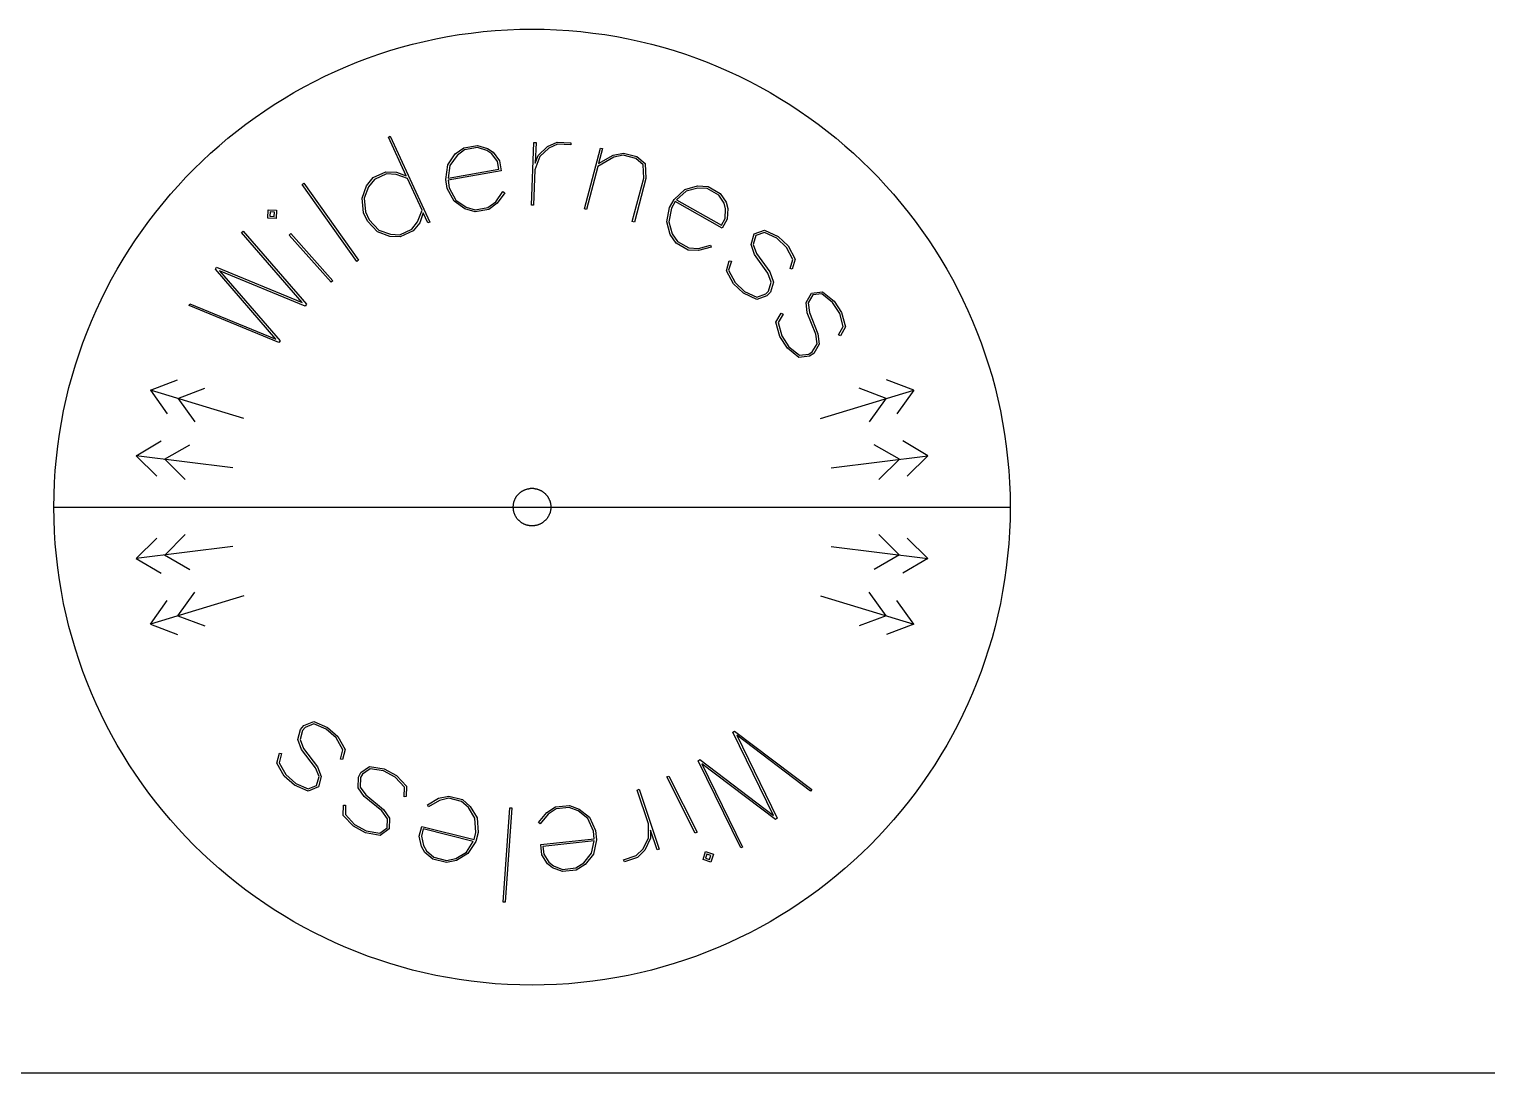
# Model space of a CAD drawing. Extents: x -395 to 418, y -217 to 240.
# Drawn here: x -116.8 to 11.3, y -217 to -125.3 of the extents above; entities that cross this region are included whole.
import ezdxf

# ---------------------------------------------------------------- set-up
doc = ezdxf.new("R2010")
doc.units = 0
doc.layers.add('DEFAULT', color=7, linetype='CONTINUOUS')

# ---------------------------------------------------------------- blocks, each defined once
blk = doc.blocks.new('BLOCK_10')
at = {"layer": 'DEFAULT', "color": 7}
blk.add_line((-395.21, -217.03), (417.79, -217.03), dxfattribs=at)

msp = doc.modelspace()

# ---------------------------------------------------------------- linework, layer by layer
at = {"layer": 'DEFAULT', "color": 5}
for p, q in [((-76.88, -125.54), (-75.82, -125.44)), ((-75.82, -125.44), (-74.75, -125.37)), ((-74.75, -125.37), (-73.67, -125.33)), ((-73.67, -125.33), (-72.59, -125.32)), ((-72.59, -125.32), (-71.51, -125.33)), ((-71.51, -125.33), (-70.43, -125.37)), ((-70.43, -125.37), (-69.36, -125.44)), ((-69.36, -125.44), (-68.3, -125.54)), ((-84.09, -126.91), (-83.09, -126.64)), ((-83.09, -126.64), (-82.07, -126.4)), ((-82.07, -126.4), (-81.05, -126.17)), ((-81.05, -126.17), (-80.02, -125.98)), ((-80.02, -125.98), (-78.99, -125.8)), ((-78.99, -125.8), (-77.94, -125.66)), ((-77.94, -125.66), (-76.88, -125.54)), ((-68.3, -125.54), (-67.24, -125.66)), ((-67.24, -125.66), (-66.19, -125.8)), ((-66.19, -125.8), (-65.15, -125.98)), ((-65.15, -125.98), (-64.13, -126.17)), ((-64.13, -126.17), (-63.1, -126.4)), ((-63.1, -126.4), (-62.09, -126.64)), ((-62.09, -126.64), (-61.09, -126.91)), ((-87.99, -128.23), (-87.03, -127.87)), ((-87.03, -127.87), (-86.06, -127.53)), ((-86.06, -127.53), (-85.08, -127.21)), ((-85.08, -127.21), (-84.09, -126.91)), ((-61.09, -126.91), (-60.1, -127.21)), ((-60.1, -127.21), (-59.12, -127.53)), ((-59.12, -127.53), (-58.15, -127.87)), ((-58.15, -127.87), (-57.19, -128.23)), ((-90.8, -129.46), (-89.87, -129.03)), ((-89.87, -129.03), (-88.94, -128.62)), ((-88.94, -128.62), (-87.99, -128.23)), ((-57.19, -128.23), (-56.24, -128.62)), ((-56.24, -128.62), (-55.3, -129.03)), ((-55.3, -129.03), (-54.38, -129.46)), ((-93.5, -130.88), (-92.61, -130.39)), ((-92.61, -130.39), (-91.71, -129.91)), ((-91.71, -129.91), (-90.8, -129.46)), ((-54.38, -129.46), (-53.47, -129.91)), ((-53.47, -129.91), (-52.57, -130.39)), ((-52.57, -130.39), (-51.68, -130.88)), ((-95.23, -131.94), (-94.37, -131.4)), ((-94.37, -131.4), (-93.5, -130.88)), ((-51.68, -130.88), (-50.81, -131.4)), ((-50.81, -131.4), (-49.95, -131.94)), ((-97.72, -133.66), (-96.9, -133.07)), ((-96.9, -133.07), (-96.07, -132.49)), ((-96.07, -132.49), (-95.23, -131.94)), ((-49.95, -131.94), (-49.11, -132.49)), ((-49.11, -132.49), (-48.28, -133.07)), ((-48.28, -133.07), (-47.46, -133.66)), ((-99.31, -134.91), (-98.52, -134.28)), ((-98.52, -134.28), (-97.72, -133.66)), ((-47.46, -133.66), (-46.66, -134.28)), ((-46.66, -134.28), (-45.87, -134.91)), ((-100.83, -136.23), (-100.08, -135.56)), ((-100.08, -135.56), (-99.31, -134.91)), ((-45.87, -134.91), (-45.1, -135.56)), ((-45.1, -135.56), (-44.35, -136.23)), ((-102.29, -137.62), (-101.57, -136.92)), ((-101.57, -136.92), (-100.83, -136.23)), ((-44.35, -136.23), (-43.61, -136.92)), ((-43.61, -136.92), (-42.89, -137.62)), ((-102.99, -138.34), (-102.29, -137.62)), ((-42.89, -137.62), (-42.19, -138.34)), ((-104.35, -139.83), (-103.68, -139.08)), ((-103.68, -139.08), (-102.99, -138.34)), ((-42.19, -138.34), (-41.5, -139.08)), ((-41.5, -139.08), (-40.83, -139.83)), ((-105.63, -141.39), (-105, -140.6)), ((-105, -140.6), (-104.35, -139.83)), ((-40.83, -139.83), (-40.18, -140.6)), ((-40.18, -140.6), (-39.55, -141.39)), ((-106.25, -142.19), (-105.63, -141.39)), ((-39.55, -141.39), (-38.93, -142.19)), ((-107.42, -143.84), (-106.84, -143.01)), ((-106.84, -143.01), (-106.25, -142.19)), ((-38.93, -142.19), (-38.34, -143.01)), ((-38.34, -143.01), (-37.76, -143.84)), ((-108.51, -145.54), (-107.97, -144.68)), ((-107.97, -144.68), (-107.42, -143.84)), ((-37.76, -143.84), (-37.21, -144.68)), ((-37.21, -144.68), (-36.67, -145.54)), ((-109.02, -146.41), (-108.51, -145.54)), ((-36.67, -145.54), (-36.15, -146.41)), ((-109.52, -147.3), (-109.02, -146.41)), ((-36.15, -146.41), (-35.66, -147.3)), ((-110.45, -149.11), (-109.99, -148.2)), ((-109.99, -148.2), (-109.52, -147.3)), ((-35.66, -147.3), (-35.18, -148.2)), ((-35.18, -148.2), (-34.73, -149.11)), ((-110.88, -150.03), (-110.45, -149.11)), ((-34.73, -149.11), (-34.3, -150.03)), ((-111.68, -151.92), (-111.29, -150.97)), ((-111.29, -150.97), (-110.88, -150.03)), ((-34.3, -150.03), (-33.89, -150.97)), ((-33.89, -150.97), (-33.5, -151.92)), ((-112.04, -152.88), (-111.68, -151.92)), ((-33.5, -151.92), (-33.14, -152.88)), ((-112.38, -153.85), (-112.04, -152.88)), ((-33.14, -152.88), (-32.8, -153.85)), ((-113, -155.82), (-112.7, -154.83)), ((-112.7, -154.83), (-112.38, -153.85)), ((-32.8, -153.85), (-32.48, -154.83)), ((-32.48, -154.83), (-32.18, -155.82)), ((-113.27, -156.82), (-113, -155.82)), ((-32.18, -155.82), (-31.91, -156.82)), ((-113.51, -157.83), (-113.27, -156.82)), ((-31.91, -156.82), (-31.67, -157.83)), ((-113.74, -158.86), (-113.51, -157.83)), ((-31.67, -157.83), (-31.44, -158.86)), ((-114.11, -160.92), (-113.93, -159.88)), ((-113.93, -159.88), (-113.74, -158.86)), ((-31.44, -158.86), (-31.25, -159.88)), ((-31.25, -159.88), (-31.07, -160.92)), ((-114.25, -161.97), (-114.11, -160.92)), ((-31.07, -160.92), (-30.93, -161.97)), ((-114.37, -163.03), (-114.25, -161.97)), ((-30.93, -161.97), (-30.81, -163.03)), ((-114.47, -164.09), (-114.37, -163.03)), ((-30.81, -163.03), (-30.71, -164.09)), ((-114.58, -166.24), (-114.53, -165.16)), ((-114.53, -165.16), (-114.47, -164.09)), ((-30.71, -164.09), (-30.64, -165.16)), ((-30.64, -165.16), (-30.6, -166.24)), ((-114.59, -167.32), (-114.58, -166.24)), ((-74.02, -166.5), (-74, -166.46)), ((-74, -166.46), (-73.98, -166.43)), ((-73.98, -166.43), (-73.96, -166.4)), ((-73.96, -166.4), (-73.94, -166.36)), ((-73.94, -166.36), (-73.91, -166.33)), ((-73.91, -166.33), (-73.89, -166.3)), ((-73.89, -166.3), (-73.86, -166.27)), ((-73.86, -166.27), (-73.84, -166.24)), ((-73.84, -166.24), (-73.81, -166.21)), ((-73.81, -166.21), (-73.78, -166.18)), ((-73.78, -166.18), (-73.76, -166.15)), ((-73.76, -166.15), (-73.73, -166.13)), ((-73.73, -166.13), (-73.7, -166.1)), ((-73.7, -166.1), (-73.67, -166.07)), ((-73.67, -166.07), (-73.64, -166.05)), ((-73.64, -166.05), (-73.61, -166.02)), ((-73.61, -166.02), (-73.58, -166)), ((-73.58, -166), (-73.54, -165.97)), ((-73.54, -165.97), (-73.51, -165.95)), ((-73.51, -165.95), (-73.48, -165.93)), ((-73.48, -165.93), (-73.45, -165.91)), ((-73.45, -165.91), (-73.41, -165.89)), ((-73.41, -165.89), (-73.38, -165.87)), ((-73.38, -165.87), (-73.34, -165.85)), ((-73.34, -165.85), (-73.3, -165.83)), ((-73.3, -165.83), (-73.27, -165.82)), ((-73.27, -165.82), (-73.23, -165.8)), ((-73.23, -165.8), (-73.19, -165.78)), ((-73.19, -165.78), (-73.16, -165.77)), ((-73.16, -165.77), (-73.12, -165.76)), ((-73.12, -165.76), (-73.08, -165.74)), ((-73.08, -165.74), (-73.04, -165.73)), ((-73.04, -165.73), (-73, -165.72)), ((-73, -165.72), (-72.96, -165.71)), ((-72.96, -165.71), (-72.92, -165.7)), ((-72.92, -165.7), (-72.88, -165.7)), ((-72.88, -165.7), (-72.84, -165.69)), ((-72.84, -165.69), (-72.8, -165.68)), ((-72.8, -165.68), (-72.76, -165.68)), ((-72.76, -165.68), (-72.72, -165.67)), ((-72.72, -165.67), (-72.67, -165.67)), ((-72.67, -165.67), (-72.63, -165.67)), ((-72.63, -165.67), (-72.59, -165.67)), ((-72.59, -165.67), (-72.55, -165.67)), ((-72.55, -165.67), (-72.5, -165.67)), ((-72.5, -165.67), (-72.46, -165.67)), ((-72.46, -165.67), (-72.42, -165.68)), ((-72.42, -165.68), (-72.38, -165.68)), ((-72.38, -165.68), (-72.34, -165.69)), ((-72.34, -165.69), (-72.3, -165.7)), ((-72.3, -165.7), (-72.26, -165.7)), ((-72.26, -165.7), (-72.22, -165.71)), ((-72.22, -165.71), (-72.18, -165.72)), ((-72.18, -165.72), (-72.14, -165.73)), ((-72.14, -165.73), (-72.1, -165.74)), ((-72.1, -165.74), (-72.06, -165.76)), ((-72.06, -165.76), (-72.02, -165.77)), ((-72.02, -165.77), (-71.98, -165.78)), ((-71.98, -165.78), (-71.95, -165.8)), ((-71.95, -165.8), (-71.91, -165.82)), ((-71.91, -165.82), (-71.87, -165.83)), ((-71.87, -165.83), (-71.84, -165.85)), ((-71.84, -165.85), (-71.8, -165.87)), ((-71.8, -165.87), (-71.77, -165.89)), ((-71.77, -165.89), (-71.73, -165.91)), ((-71.73, -165.91), (-71.7, -165.93)), ((-71.7, -165.93), (-71.67, -165.95)), ((-71.67, -165.95), (-71.63, -165.97)), ((-71.63, -165.97), (-71.6, -166)), ((-71.6, -166), (-71.57, -166.02)), ((-71.57, -166.02), (-71.54, -166.05)), ((-71.54, -166.05), (-71.51, -166.07)), ((-71.51, -166.07), (-71.48, -166.1)), ((-71.48, -166.1), (-71.45, -166.13)), ((-71.45, -166.13), (-71.42, -166.15)), ((-71.42, -166.15), (-71.4, -166.18)), ((-71.4, -166.18), (-71.37, -166.21)), ((-71.37, -166.21), (-71.34, -166.24)), ((-71.34, -166.24), (-71.32, -166.27)), ((-71.32, -166.27), (-71.29, -166.3)), ((-71.29, -166.3), (-71.27, -166.33)), ((-71.27, -166.33), (-71.24, -166.36)), ((-71.24, -166.36), (-71.22, -166.4)), ((-71.22, -166.4), (-71.2, -166.43)), ((-71.2, -166.43), (-71.18, -166.46)), ((-71.18, -166.46), (-71.16, -166.5)), ((-30.6, -166.24), (-30.59, -167.32)), ((-114.59, -167.32), (-30.59, -167.32)), ((-114.58, -168.4), (-114.59, -167.32)), ((-74.24, -167.23), (-74.23, -167.19)), ((-74.24, -167.28), (-74.24, -167.23)), ((-74.24, -167.32), (-74.24, -167.28)), ((-74.24, -167.36), (-74.24, -167.32)), ((-74.24, -167.4), (-74.24, -167.36)), ((-74.23, -167.45), (-74.24, -167.4)), ((-74.23, -167.11), (-74.22, -167.07)), ((-74.23, -167.15), (-74.23, -167.11)), ((-74.23, -167.19), (-74.23, -167.15)), ((-74.23, -167.49), (-74.23, -167.45)), ((-74.23, -167.53), (-74.23, -167.49)), ((-74.22, -167.57), (-74.23, -167.53)), ((-74.22, -167.07), (-74.21, -167.03)), ((-74.21, -167.61), (-74.22, -167.57)), ((-74.21, -166.99), (-74.2, -166.95)), ((-74.21, -167.03), (-74.21, -166.99)), ((-74.21, -167.65), (-74.21, -167.61)), ((-74.2, -167.69), (-74.21, -167.65)), ((-74.2, -166.95), (-74.19, -166.91)), ((-74.19, -167.73), (-74.2, -167.69)), ((-74.19, -166.91), (-74.18, -166.87)), ((-74.18, -167.77), (-74.19, -167.73)), ((-74.18, -166.87), (-74.17, -166.83)), ((-74.17, -166.83), (-74.15, -166.79)), ((-74.15, -166.79), (-74.14, -166.75)), ((-74.14, -166.75), (-74.13, -166.71)), ((-74.13, -166.71), (-74.11, -166.68)), ((-74.11, -166.68), (-74.09, -166.64)), ((-74.09, -166.64), (-74.08, -166.6)), ((-74.08, -166.6), (-74.06, -166.57)), ((-74.06, -166.57), (-74.04, -166.53)), ((-74.04, -166.53), (-74.02, -166.5)), ((-71.16, -166.5), (-71.14, -166.53)), ((-71.14, -166.53), (-71.12, -166.57)), ((-71.12, -166.57), (-71.1, -166.6)), ((-71.1, -166.6), (-71.09, -166.64)), ((-71.09, -166.64), (-71.07, -166.68)), ((-71.07, -166.68), (-71.05, -166.71)), ((-71.05, -166.71), (-71.04, -166.75)), ((-71.04, -166.75), (-71.03, -166.79)), ((-71.03, -166.79), (-71.01, -166.83)), ((-71.01, -166.83), (-71, -166.87)), ((-71, -166.87), (-70.99, -166.91)), ((-70.99, -167.73), (-71, -167.77)), ((-70.99, -166.91), (-70.98, -166.95)), ((-70.98, -167.69), (-70.99, -167.73)), ((-70.98, -166.95), (-70.97, -166.99)), ((-70.97, -167.65), (-70.98, -167.69)), ((-70.97, -166.99), (-70.97, -167.03)), ((-70.97, -167.03), (-70.96, -167.07)), ((-70.96, -167.57), (-70.97, -167.61)), ((-70.97, -167.61), (-70.97, -167.65)), ((-70.96, -167.07), (-70.95, -167.11)), ((-70.95, -167.53), (-70.96, -167.57)), ((-70.95, -167.11), (-70.95, -167.15)), ((-70.95, -167.15), (-70.94, -167.19)), ((-70.94, -167.45), (-70.95, -167.49)), ((-70.95, -167.49), (-70.95, -167.53)), ((-70.94, -167.19), (-70.94, -167.23)), ((-70.94, -167.23), (-70.94, -167.28)), ((-70.94, -167.28), (-70.94, -167.32)), ((-70.94, -167.32), (-70.94, -167.36)), ((-70.94, -167.36), (-70.94, -167.4)), ((-70.94, -167.4), (-70.94, -167.45)), ((-30.59, -167.32), (-30.6, -168.4)), ((-114.53, -169.48), (-114.58, -168.4)), ((-74.17, -167.81), (-74.18, -167.77)), ((-74.15, -167.85), (-74.17, -167.81)), ((-74.14, -167.89), (-74.15, -167.85)), ((-74.13, -167.92), (-74.14, -167.89)), ((-74.11, -167.96), (-74.13, -167.92)), ((-74.09, -168), (-74.11, -167.96)), ((-74.08, -168.03), (-74.09, -168)), ((-74.06, -168.07), (-74.08, -168.03)), ((-74.04, -168.11), (-74.06, -168.07)), ((-74.02, -168.14), (-74.04, -168.11)), ((-74, -168.18), (-74.02, -168.14)), ((-73.98, -168.21), (-74, -168.18)), ((-73.96, -168.24), (-73.98, -168.21)), ((-73.94, -168.27), (-73.96, -168.24)), ((-73.91, -168.31), (-73.94, -168.27)), ((-73.89, -168.34), (-73.91, -168.31)), ((-73.86, -168.37), (-73.89, -168.34)), ((-73.84, -168.4), (-73.86, -168.37)), ((-73.81, -168.43), (-73.84, -168.4)), ((-73.78, -168.46), (-73.81, -168.43)), ((-73.76, -168.49), (-73.78, -168.46)), ((-73.73, -168.51), (-73.76, -168.49)), ((-73.7, -168.54), (-73.73, -168.51)), ((-73.67, -168.57), (-73.7, -168.54)), ((-73.64, -168.59), (-73.67, -168.57)), ((-73.61, -168.62), (-73.64, -168.59)), ((-73.58, -168.64), (-73.61, -168.62)), ((-73.54, -168.67), (-73.58, -168.64)), ((-73.51, -168.69), (-73.54, -168.67)), ((-73.48, -168.71), (-73.51, -168.69)), ((-73.45, -168.73), (-73.48, -168.71)), ((-73.41, -168.75), (-73.45, -168.73)), ((-73.38, -168.77), (-73.41, -168.75)), ((-73.34, -168.79), (-73.38, -168.77)), ((-73.3, -168.81), (-73.34, -168.79)), ((-73.27, -168.82), (-73.3, -168.81)), ((-73.23, -168.84), (-73.27, -168.82)), ((-73.19, -168.86), (-73.23, -168.84)), ((-73.16, -168.87), (-73.19, -168.86)), ((-73.12, -168.88), (-73.16, -168.87)), ((-73.08, -168.9), (-73.12, -168.88)), ((-73.04, -168.91), (-73.08, -168.9)), ((-73, -168.92), (-73.04, -168.91)), ((-72.96, -168.93), (-73, -168.92)), ((-72.92, -168.94), (-72.96, -168.93)), ((-72.88, -168.94), (-72.92, -168.94)), ((-72.84, -168.95), (-72.88, -168.94)), ((-72.8, -168.96), (-72.84, -168.95)), ((-72.76, -168.96), (-72.8, -168.96)), ((-72.72, -168.96), (-72.76, -168.96)), ((-72.67, -168.97), (-72.72, -168.96)), ((-72.63, -168.97), (-72.67, -168.97)), ((-72.59, -168.97), (-72.63, -168.97)), ((-72.55, -168.97), (-72.59, -168.97)), ((-72.5, -168.97), (-72.55, -168.97)), ((-72.46, -168.96), (-72.5, -168.97)), ((-72.42, -168.96), (-72.46, -168.96)), ((-72.38, -168.96), (-72.42, -168.96)), ((-72.34, -168.95), (-72.38, -168.96)), ((-72.3, -168.94), (-72.34, -168.95)), ((-72.26, -168.94), (-72.3, -168.94)), ((-72.22, -168.93), (-72.26, -168.94)), ((-72.18, -168.92), (-72.22, -168.93)), ((-72.14, -168.91), (-72.18, -168.92)), ((-72.1, -168.9), (-72.14, -168.91)), ((-72.06, -168.88), (-72.1, -168.9)), ((-72.02, -168.87), (-72.06, -168.88)), ((-71.98, -168.86), (-72.02, -168.87)), ((-71.95, -168.84), (-71.98, -168.86)), ((-71.91, -168.82), (-71.95, -168.84)), ((-71.87, -168.81), (-71.91, -168.82)), ((-71.84, -168.79), (-71.87, -168.81)), ((-71.8, -168.77), (-71.84, -168.79)), ((-71.77, -168.75), (-71.8, -168.77)), ((-71.73, -168.73), (-71.77, -168.75)), ((-71.7, -168.71), (-71.73, -168.73)), ((-71.67, -168.69), (-71.7, -168.71)), ((-71.63, -168.67), (-71.67, -168.69)), ((-71.6, -168.64), (-71.63, -168.67)), ((-71.57, -168.62), (-71.6, -168.64)), ((-71.54, -168.59), (-71.57, -168.62)), ((-71.51, -168.57), (-71.54, -168.59)), ((-71.48, -168.54), (-71.51, -168.57)), ((-71.45, -168.51), (-71.48, -168.54)), ((-71.42, -168.49), (-71.45, -168.51)), ((-71.4, -168.46), (-71.42, -168.49)), ((-71.37, -168.43), (-71.4, -168.46)), ((-71.34, -168.4), (-71.37, -168.43)), ((-71.32, -168.37), (-71.34, -168.4)), ((-71.29, -168.34), (-71.32, -168.37)), ((-71.27, -168.31), (-71.29, -168.34)), ((-71.24, -168.27), (-71.27, -168.31)), ((-71.22, -168.24), (-71.24, -168.27)), ((-71.2, -168.21), (-71.22, -168.24)), ((-71.18, -168.18), (-71.2, -168.21)), ((-71.16, -168.14), (-71.18, -168.18)), ((-71.14, -168.11), (-71.16, -168.14)), ((-71.12, -168.07), (-71.14, -168.11)), ((-71.1, -168.03), (-71.12, -168.07)), ((-71.09, -168), (-71.1, -168.03)), ((-71.07, -167.96), (-71.09, -168)), ((-71.05, -167.92), (-71.07, -167.96)), ((-71.04, -167.89), (-71.05, -167.92)), ((-71.03, -167.85), (-71.04, -167.89)), ((-71.01, -167.81), (-71.03, -167.85)), ((-71, -167.77), (-71.01, -167.81)), ((-30.6, -168.4), (-30.64, -169.48)), ((-114.47, -170.55), (-114.53, -169.48)), ((-30.64, -169.48), (-30.71, -170.55)), ((-114.37, -171.61), (-114.47, -170.55)), ((-30.71, -170.55), (-30.81, -171.61)), ((-114.25, -172.67), (-114.37, -171.61)), ((-114.11, -173.72), (-114.25, -172.67)), ((-30.93, -172.67), (-31.07, -173.72)), ((-30.81, -171.61), (-30.93, -172.67)), ((-113.93, -174.75), (-114.11, -173.72)), ((-31.07, -173.72), (-31.25, -174.75)), ((-113.74, -175.78), (-113.93, -174.75)), ((-31.25, -174.75), (-31.44, -175.78)), ((-113.51, -176.8), (-113.74, -175.78)), ((-31.44, -175.78), (-31.67, -176.8)), ((-113.27, -177.82), (-113.51, -176.8)), ((-113, -178.82), (-113.27, -177.82)), ((-31.91, -177.82), (-32.18, -178.82)), ((-31.67, -176.8), (-31.91, -177.82)), ((-112.7, -179.81), (-113, -178.82)), ((-32.18, -178.82), (-32.48, -179.81)), ((-112.38, -180.79), (-112.7, -179.81)), ((-32.48, -179.81), (-32.8, -180.79)), ((-112.04, -181.76), (-112.38, -180.79)), ((-111.68, -182.72), (-112.04, -181.76)), ((-33.14, -181.76), (-33.5, -182.72)), ((-32.8, -180.79), (-33.14, -181.76)), ((-111.29, -183.67), (-111.68, -182.72)), ((-33.5, -182.72), (-33.89, -183.67)), ((-110.88, -184.6), (-111.29, -183.67)), ((-33.89, -183.67), (-34.3, -184.6)), ((-110.45, -185.53), (-110.88, -184.6)), ((-109.99, -186.44), (-110.45, -185.53)), ((-34.73, -185.53), (-35.18, -186.44)), ((-34.3, -184.6), (-34.73, -185.53)), ((-109.52, -187.34), (-109.99, -186.44)), ((-35.18, -186.44), (-35.66, -187.34)), ((-109.02, -188.23), (-109.52, -187.34)), ((-108.51, -189.1), (-109.02, -188.23)), ((-36.15, -188.23), (-36.67, -189.1)), ((-35.66, -187.34), (-36.15, -188.23)), ((-107.97, -189.96), (-108.51, -189.1)), ((-36.67, -189.1), (-37.21, -189.96)), ((-107.42, -190.8), (-107.97, -189.96)), ((-37.21, -189.96), (-37.76, -190.8)), ((-106.84, -191.63), (-107.42, -190.8)), ((-106.25, -192.45), (-106.84, -191.63)), ((-38.34, -191.63), (-38.93, -192.45)), ((-37.76, -190.8), (-38.34, -191.63)), ((-105.63, -193.25), (-106.25, -192.45)), ((-105, -194.04), (-105.63, -193.25)), ((-39.55, -193.25), (-40.18, -194.04)), ((-38.93, -192.45), (-39.55, -193.25)), ((-104.35, -194.81), (-105, -194.04)), ((-40.18, -194.04), (-40.83, -194.81)), ((-103.68, -195.56), (-104.35, -194.81)), ((-102.99, -196.3), (-103.68, -195.56)), ((-41.5, -195.56), (-42.19, -196.3)), ((-40.83, -194.81), (-41.5, -195.56)), ((-102.29, -197.02), (-102.99, -196.3)), ((-101.57, -197.72), (-102.29, -197.02)), ((-42.89, -197.02), (-43.61, -197.72)), ((-42.19, -196.3), (-42.89, -197.02)), ((-100.83, -198.41), (-101.57, -197.72)), ((-100.08, -199.08), (-100.83, -198.41)), ((-44.35, -198.41), (-45.1, -199.08)), ((-43.61, -197.72), (-44.35, -198.41)), ((-99.31, -199.73), (-100.08, -199.08)), ((-98.52, -200.36), (-99.31, -199.73)), ((-45.87, -199.73), (-46.66, -200.36)), ((-45.1, -199.08), (-45.87, -199.73)), ((-97.72, -200.98), (-98.52, -200.36)), ((-96.9, -201.57), (-97.72, -200.98)), ((-47.46, -200.98), (-48.28, -201.57)), ((-46.66, -200.36), (-47.46, -200.98)), ((-96.07, -202.15), (-96.9, -201.57)), ((-95.23, -202.7), (-96.07, -202.15)), ((-49.11, -202.15), (-49.95, -202.7)), ((-48.28, -201.57), (-49.11, -202.15)), ((-94.37, -203.24), (-95.23, -202.7)), ((-93.5, -203.76), (-94.37, -203.24)), ((-50.81, -203.24), (-51.68, -203.76)), ((-49.95, -202.7), (-50.81, -203.24)), ((-92.61, -204.25), (-93.5, -203.76)), ((-91.71, -204.72), (-92.61, -204.25)), ((-90.8, -205.18), (-91.71, -204.72)), ((-53.47, -204.72), (-54.38, -205.18)), ((-52.57, -204.25), (-53.47, -204.72)), ((-51.68, -203.76), (-52.57, -204.25)), ((-89.87, -205.61), (-90.8, -205.18)), ((-88.94, -206.02), (-89.87, -205.61)), ((-87.99, -206.41), (-88.94, -206.02)), ((-56.24, -206.02), (-57.19, -206.41)), ((-55.3, -205.61), (-56.24, -206.02)), ((-54.38, -205.18), (-55.3, -205.61)), ((-87.03, -206.77), (-87.99, -206.41)), ((-86.06, -207.11), (-87.03, -206.77)), ((-85.08, -207.43), (-86.06, -207.11)), ((-84.09, -207.73), (-85.08, -207.43)), ((-60.1, -207.43), (-61.09, -207.73)), ((-59.12, -207.11), (-60.1, -207.43)), ((-58.15, -206.77), (-59.12, -207.11)), ((-57.19, -206.41), (-58.15, -206.77)), ((-83.09, -208), (-84.09, -207.73)), ((-82.07, -208.24), (-83.09, -208)), ((-81.05, -208.47), (-82.07, -208.24)), ((-80.02, -208.66), (-81.05, -208.47)), ((-78.99, -208.84), (-80.02, -208.66)), ((-65.15, -208.66), (-66.19, -208.84)), ((-64.13, -208.47), (-65.15, -208.66)), ((-63.1, -208.24), (-64.13, -208.47)), ((-62.09, -208), (-63.1, -208.24)), ((-61.09, -207.73), (-62.09, -208)), ((-77.94, -208.98), (-78.99, -208.84)), ((-76.88, -209.1), (-77.94, -208.98)), ((-75.82, -209.2), (-76.88, -209.1)), ((-74.75, -209.26), (-75.82, -209.2)), ((-73.67, -209.31), (-74.75, -209.26)), ((-72.59, -209.32), (-73.67, -209.31)), ((-71.51, -209.31), (-72.59, -209.32)), ((-70.43, -209.26), (-71.51, -209.31)), ((-69.36, -209.2), (-70.43, -209.26)), ((-68.3, -209.1), (-69.36, -209.2)), ((-67.24, -208.98), (-68.3, -209.1)), ((-66.19, -208.84), (-67.24, -208.98))]:
    msp.add_line(p, q, dxfattribs=at)
at = {"layer": 'DEFAULT', "color": 1}
for p, q in [((-85.2, -134.81), (-85.04, -134.73)), ((-83.65, -138.21), (-85.2, -134.81)), ((-85.04, -134.73), (-81.58, -142.28)), ((-78.58, -135.75), (-77.37, -135.54)), ((-77.38, -135.73), (-78.52, -135.93)), ((-76.56, -135.98), (-77.38, -135.73)), ((-77.37, -135.54), (-76.49, -135.8)), ((-72.63, -140.8), (-72.42, -135.27)), ((-72.42, -135.27), (-72.24, -135.27)), ((-72.24, -135.27), (-72.31, -137.09)), ((-72.06, -136.42), (-71.22, -135.63)), ((-71.22, -135.63), (-70.38, -135.26)), ((-70.34, -135.44), (-71.11, -135.79)), ((-70.38, -135.26), (-69.17, -135.3)), ((-69.18, -135.48), (-70.34, -135.44)), ((-69.17, -135.3), (-69.18, -135.48)), ((-79.98, -137.25), (-79.33, -136.29)), ((-79.18, -136.43), (-79.81, -137.31)), ((-79.33, -136.29), (-78.58, -135.75)), ((-78.52, -135.93), (-79.18, -136.43)), ((-76.13, -136.28), (-76.56, -135.98)), ((-76.49, -135.8), (-76.01, -136.14)), ((-75.63, -136.96), (-76.13, -136.28)), ((-76.01, -136.14), (-75.46, -136.88)), ((-75.52, -137.62), (-75.63, -136.96)), ((-75.46, -136.88), (-75.31, -137.77)), ((-71.9, -136.51), (-72.33, -137.68)), ((-72.31, -137.09), (-72.06, -136.42)), ((-71.11, -135.79), (-71.9, -136.51)), ((-67.98, -141.12), (-66.56, -135.77)), ((-65.39, -136.57), (-66.8, -137.38)), ((-66.39, -135.82), (-66.74, -137.14)), ((-66.74, -137.14), (-65.46, -136.39)), ((-66.56, -135.77), (-66.39, -135.82)), ((-65.46, -136.39), (-64.56, -136.21)), ((-64.57, -136.39), (-65.39, -136.57)), ((-63.46, -136.69), (-64.57, -136.39)), ((-64.56, -136.21), (-63.37, -136.52)), ((-62.84, -137.24), (-63.46, -136.69)), ((-63.37, -136.52), (-62.66, -137.14)), ((-86.54, -138.37), (-85.42, -137.86)), ((-85.38, -138.04), (-86.42, -138.52)), ((-85.42, -137.86), (-84.51, -137.88)), ((-84.53, -138.08), (-85.38, -138.04)), ((-83.54, -138.44), (-84.53, -138.08)), ((-84.51, -137.88), (-83.65, -138.21)), ((-80.17, -138.52), (-79.98, -137.25)), ((-79.81, -137.31), (-79.97, -138.41)), ((-79.97, -138.41), (-75.52, -137.62)), ((-75.31, -137.77), (-79.97, -138.59)), ((-72.33, -137.68), (-72.45, -140.8)), ((-66.8, -137.38), (-67.8, -141.17)), ((-62.76, -138.41), (-62.84, -137.24)), ((-62.66, -137.14), (-62.58, -138.45)), ((-92.78, -138.97), (-92.63, -138.86)), ((-87.98, -145.74), (-92.78, -138.97)), ((-92.63, -138.86), (-87.83, -145.63)), ((-87.51, -140.17), (-87.12, -139.08)), ((-86.95, -139.18), (-87.34, -140.18)), ((-87.12, -139.08), (-86.54, -138.37)), ((-86.42, -138.52), (-86.95, -139.18)), ((-82.25, -141.24), (-83.54, -138.44)), ((-80.03, -139.32), (-80.17, -138.52)), ((-79.42, -140.45), (-80.03, -139.32)), ((-79.97, -138.59), (-79.86, -139.25)), ((-79.86, -139.25), (-79.27, -140.34)), ((-63.78, -142.23), (-62.76, -138.41)), ((-62.58, -138.45), (-63.6, -142.28)), ((-60.11, -140.28), (-59.16, -139.42)), ((-59.06, -139.57), (-59.89, -140.32)), ((-59.16, -139.42), (-58.04, -139.1)), ((-58.02, -139.29), (-59.06, -139.57)), ((-58.04, -139.1), (-57.13, -139.16)), ((-57.19, -139.33), (-58.02, -139.29)), ((-56.18, -139.9), (-57.19, -139.33)), ((-57.13, -139.16), (-56.06, -139.76)), ((-87.38, -141.45), (-87.51, -140.17)), ((-87.34, -140.18), (-87.21, -141.38)), ((-78.48, -141.12), (-79.42, -140.45)), ((-79.27, -140.34), (-78.38, -140.95)), ((-76.46, -141), (-75.78, -140.49)), ((-75.64, -140.62), (-76.38, -141.17)), ((-75.78, -140.49), (-75.15, -139.59)), ((-74.99, -139.7), (-75.64, -140.62)), ((-75.15, -139.59), (-74.99, -139.7)), ((-72.45, -140.8), (-72.63, -140.8)), ((-60.52, -140.99), (-60.11, -140.28)), ((-60.01, -140.46), (-60.33, -141.04)), ((-55.88, -142.8), (-60.01, -140.46)), ((-59.89, -140.32), (-55.95, -142.55)), ((-55.71, -140.62), (-56.18, -139.9)), ((-56.06, -139.76), (-55.54, -140.52)), ((-55.58, -141.12), (-55.71, -140.62)), ((-55.54, -140.52), (-55.38, -141.09)), ((-95.8, -141.92), (-95.76, -141.19)), ((-95.07, -141.96), (-95.8, -141.92)), ((-95.76, -141.19), (-95.03, -141.23)), ((-95.59, -141.38), (-95.62, -141.76)), ((-95.62, -141.76), (-95.24, -141.78)), ((-95.21, -141.4), (-95.59, -141.38)), ((-95.24, -141.78), (-95.21, -141.4)), ((-95.03, -141.23), (-95.07, -141.96)), ((-87.03, -142.19), (-87.38, -141.45)), ((-87.21, -141.38), (-86.89, -142.07)), ((-86.89, -142.07), (-86.04, -142.98)), ((-82.64, -142.25), (-82.25, -141.24)), ((-82.15, -141.47), (-82.46, -142.33)), ((-81.74, -142.35), (-82.15, -141.47)), ((-77.59, -141.38), (-78.48, -141.12)), ((-78.38, -140.95), (-77.58, -141.19)), ((-76.38, -141.17), (-77.59, -141.38)), ((-77.58, -141.19), (-76.46, -141)), ((-67.8, -141.17), (-67.98, -141.12)), ((-60.76, -142.25), (-60.52, -140.99)), ((-60.33, -141.04), (-60.58, -142.25)), ((-55.95, -142.55), (-55.62, -141.96)), ((-55.44, -142.01), (-55.88, -142.8)), ((-55.62, -141.96), (-55.58, -141.12)), ((-55.38, -141.09), (-55.44, -142.01)), ((-98.11, -143.18), (-97.97, -143.06)), ((-92.79, -149.35), (-98.11, -143.18)), ((-97.97, -143.06), (-92.41, -149.5)), ((-93.91, -143.41), (-93.78, -143.29)), ((-90.24, -147.55), (-93.91, -143.41)), ((-93.78, -143.29), (-90.1, -147.43)), ((-86.16, -143.12), (-87.03, -142.19)), ((-85.08, -143.53), (-86.16, -143.12)), ((-86.04, -142.98), (-85.02, -143.35)), ((-85.02, -143.35), (-84.19, -143.38)), ((-84.19, -143.38), (-83.16, -142.9)), ((-83.04, -143.05), (-84.16, -143.56)), ((-83.16, -142.9), (-82.64, -142.25)), ((-82.46, -142.33), (-83.04, -143.05)), ((-81.58, -142.28), (-81.74, -142.35)), ((-63.6, -142.28), (-63.78, -142.23)), ((-60.46, -143.36), (-60.76, -142.25)), ((-60.58, -142.25), (-60.28, -143.3)), ((-59.94, -144.12), (-60.46, -143.36)), ((-60.28, -143.3), (-59.82, -143.99)), ((-53.35, -144.24), (-53.07, -143.32)), ((-53.07, -143.32), (-52.16, -142.98)), ((-52.17, -143.2), (-52.92, -143.46)), ((-51.09, -143.7), (-52.17, -143.2)), ((-52.16, -142.98), (-50.98, -143.54)), ((-84.16, -143.56), (-85.08, -143.53)), ((-58.87, -144.73), (-59.94, -144.12)), ((-59.82, -143.99), (-58.82, -144.55)), ((-58.82, -144.55), (-57.98, -144.59)), ((-57.98, -144.59), (-56.92, -144.29)), ((-56.86, -144.48), (-57.96, -144.78)), ((-56.92, -144.29), (-56.86, -144.48)), ((-53.04, -145.11), (-53.35, -144.24)), ((-52.92, -143.46), (-53.16, -144.24)), ((-53.16, -144.24), (-52.87, -145.02)), ((-50.24, -144.5), (-51.09, -143.7)), ((-50.98, -143.54), (-50.1, -144.37)), ((-49.68, -145.55), (-50.24, -144.5)), ((-50.1, -144.37), (-49.47, -145.52)), ((-87.83, -145.63), (-87.98, -145.74)), ((-57.96, -144.78), (-58.87, -144.73)), ((-55.52, -146.55), (-55.26, -145.67)), ((-55.08, -145.71), (-55.32, -146.51)), ((-55.26, -145.67), (-55.08, -145.71)), ((-51.87, -146.75), (-53.04, -145.11)), ((-52.87, -145.02), (-51.7, -146.66)), ((-49.91, -146.36), (-49.68, -145.55)), ((-49.47, -145.52), (-49.74, -146.4)), ((-100.41, -146.4), (-100.3, -146.25)), ((-95.1, -152.55), (-100.41, -146.4)), ((-100.3, -146.25), (-92.79, -149.35)), ((-92.52, -149.66), (-100.04, -146.55)), ((-100.04, -146.55), (-94.72, -152.71)), ((-54.9, -147.7), (-55.52, -146.55)), ((-55.32, -146.51), (-54.75, -147.59)), ((-51.58, -147.54), (-51.87, -146.75)), ((-51.7, -146.66), (-51.38, -147.54)), ((-49.74, -146.4), (-49.91, -146.36)), ((-90.1, -147.43), (-90.24, -147.55)), ((-54.02, -148.53), (-54.9, -147.7)), ((-54.75, -147.59), (-53.91, -148.38)), ((-52.84, -149.08), (-54.02, -148.53)), ((-53.91, -148.38), (-52.83, -148.87)), ((-52.06, -148.59), (-51.82, -148.34)), ((-51.65, -148.43), (-51.96, -148.75)), ((-51.82, -148.34), (-51.58, -147.54)), ((-51.38, -147.54), (-51.65, -148.43)), ((-48.51, -149.34), (-48.03, -148.51)), ((-48.03, -148.51), (-47.07, -148.39)), ((-47.07, -148.39), (-46.05, -149.21)), ((-102.7, -149.61), (-102.64, -149.45)), ((-94.83, -152.86), (-102.7, -149.61)), ((-102.64, -149.45), (-95.1, -152.55)), ((-92.41, -149.5), (-92.52, -149.66)), ((-51.96, -148.75), (-52.84, -149.08)), ((-52.83, -148.87), (-52.06, -148.59)), ((-48.41, -150.26), (-48.51, -149.34)), ((-47.91, -148.68), (-48.33, -149.38)), ((-48.33, -149.38), (-48.22, -150.21)), ((-47.13, -148.59), (-47.91, -148.68)), ((-46.18, -149.33), (-47.13, -148.59)), ((-45.54, -150.31), (-46.18, -149.33)), ((-46.05, -149.21), (-45.39, -150.22)), ((-51.16, -151.08), (-50.7, -150.29)), ((-50.82, -152.34), (-51.16, -151.08)), ((-50.54, -150.37), (-50.96, -151.09)), ((-50.96, -151.09), (-50.65, -152.27)), ((-50.7, -150.29), (-50.54, -150.37)), ((-47.66, -152.12), (-48.41, -150.26)), ((-48.22, -150.21), (-47.47, -152.08)), ((-45.25, -151.46), (-45.54, -150.31)), ((-45.39, -150.22), (-45.04, -151.48)), ((-50.16, -153.35), (-50.82, -152.34)), ((-50.65, -152.27), (-50.02, -153.23)), ((-47.55, -152.96), (-47.66, -152.12)), ((-47.47, -152.08), (-47.36, -153)), ((-45.66, -152.19), (-45.25, -151.46)), ((-45.5, -152.28), (-45.66, -152.19)), ((-45.04, -151.48), (-45.5, -152.28)), ((-94.72, -152.71), (-94.83, -152.86)), ((-49.14, -154.17), (-50.16, -153.35)), ((-50.02, -153.23), (-49.08, -153.96)), ((-47.97, -153.68), (-47.55, -152.96)), ((-47.36, -153), (-47.83, -153.81)), ((-48.2, -154.05), (-49.14, -154.17)), ((-49.08, -153.96), (-48.26, -153.87)), ((-48.26, -153.87), (-47.97, -153.68)), ((-47.83, -153.81), (-48.2, -154.05)), ((-106.12, -157.04), (-103.73, -156.14)), ((-39.06, -157.04), (-41.45, -156.14)), ((-106.12, -157.04), (-104.63, -159.11)), ((-97.92, -159.52), (-106.12, -157.04)), ((-103.71, -157.78), (-101.32, -156.88)), ((-47.26, -159.52), (-39.06, -157.04)), ((-41.47, -157.78), (-43.86, -156.88)), ((-39.06, -157.04), (-40.55, -159.11)), ((-103.7, -157.76), (-102.21, -159.84)), ((-41.48, -157.76), (-42.97, -159.84)), ((-107.37, -162.8), (-105.17, -161.51)), ((-104.87, -163.12), (-102.66, -161.84)), ((-40.31, -163.12), (-42.52, -161.84)), ((-37.81, -162.8), (-40.01, -161.51)), ((-98.87, -163.87), (-107.37, -162.8)), ((-107.37, -162.8), (-105.55, -164.59)), ((-104.86, -163.11), (-103.05, -164.9)), ((-46.31, -163.87), (-37.81, -162.8)), ((-40.32, -163.11), (-42.13, -164.9)), ((-37.81, -162.8), (-39.62, -164.59)), ((-107.37, -171.84), (-105.55, -170.05)), ((-104.86, -171.53), (-103.05, -169.74)), ((-40.32, -171.53), (-42.13, -169.74)), ((-37.81, -171.84), (-39.62, -170.05)), ((-98.87, -170.77), (-107.37, -171.84)), ((-104.87, -171.52), (-102.66, -172.8)), ((-46.31, -170.77), (-37.81, -171.84)), ((-40.31, -171.52), (-42.52, -172.8)), ((-107.37, -171.84), (-105.17, -173.13)), ((-37.81, -171.84), (-40.01, -173.13)), ((-97.92, -175.12), (-106.12, -177.6)), ((-103.7, -176.88), (-102.21, -174.8)), ((-47.26, -175.12), (-39.06, -177.6)), ((-41.48, -176.88), (-42.97, -174.8)), ((-106.12, -177.6), (-104.63, -175.53)), ((-39.06, -177.6), (-40.55, -175.53)), ((-106.12, -177.6), (-103.73, -178.5)), ((-103.71, -176.86), (-101.32, -177.76)), ((-41.47, -176.86), (-43.86, -177.76)), ((-39.06, -177.6), (-41.45, -178.5)), ((-93.17, -187.75), (-92.93, -186.85)), ((-92.76, -186.94), (-92.97, -187.74)), ((-92.93, -186.85), (-92.63, -186.52)), ((-92.53, -186.68), (-92.76, -186.94)), ((-92.63, -186.52), (-91.76, -186.16)), ((-91.76, -186.37), (-92.53, -186.68)), ((-91.76, -186.16), (-90.56, -186.68)), ((-90.67, -186.83), (-91.76, -186.37)), ((-89.8, -187.6), (-90.67, -186.83)), ((-90.56, -186.68), (-89.66, -187.49)), ((-92.83, -188.62), (-93.17, -187.75)), ((-92.97, -187.74), (-92.66, -188.52)), ((-89.2, -188.65), (-89.8, -187.6)), ((-89.66, -187.49), (-89, -188.61)), ((-54.94, -187.11), (-54.79, -187)), ((-51.37, -194.42), (-54.94, -187.11)), ((-54.79, -187), (-48.01, -192.14)), ((-48.12, -192.28), (-54.61, -187.36)), ((-54.61, -187.36), (-51.05, -194.66)), ((-95.01, -189.83), (-94.78, -188.94)), ((-94.6, -188.98), (-94.81, -189.79)), ((-94.78, -188.94), (-94.6, -188.98)), ((-91.61, -190.22), (-92.83, -188.62)), ((-92.66, -188.52), (-91.44, -190.13)), ((-89.41, -189.46), (-89.2, -188.65)), ((-89.24, -189.5), (-89.41, -189.46)), ((-89, -188.61), (-89.24, -189.5)), ((-57.99, -189.62), (-57.84, -189.5)), ((-57.84, -189.5), (-51.37, -194.42)), ((-94.35, -190.96), (-95.01, -189.83)), ((-94.81, -189.79), (-94.22, -190.83)), ((-91.29, -191), (-91.61, -190.22)), ((-91.44, -190.13), (-91.1, -190.98)), ((-87.84, -191.04), (-87.63, -190.65)), ((-87.49, -190.78), (-87.66, -191.09)), ((-87.63, -190.65), (-86.87, -190.1)), ((-86.81, -190.31), (-87.49, -190.78)), ((-86.87, -190.1), (-85.58, -190.33)), ((-85.64, -190.5), (-86.81, -190.31)), ((-84.62, -191.05), (-85.64, -190.5)), ((-85.58, -190.33), (-84.51, -190.9)), ((-54.26, -197.27), (-57.99, -189.62)), ((-51.19, -194.78), (-57.67, -189.87)), ((-57.67, -189.87), (-54.09, -197.19)), ((-93.45, -191.76), (-94.35, -190.96)), ((-94.22, -190.83), (-93.35, -191.6)), ((-92.25, -192.28), (-93.45, -191.76)), ((-93.35, -191.6), (-92.25, -192.07)), ((-92.25, -192.07), (-91.51, -191.78)), ((-91.35, -191.91), (-92.25, -192.28)), ((-91.51, -191.78), (-91.29, -191)), ((-91.1, -190.98), (-91.35, -191.91)), ((-87.87, -191.98), (-87.84, -191.04)), ((-87.34, -192.74), (-87.87, -191.98)), ((-87.66, -191.09), (-87.68, -191.92)), ((-87.68, -191.92), (-87.19, -192.61)), ((-83.79, -191.93), (-84.62, -191.05)), ((-84.51, -190.9), (-83.61, -191.85)), ((-83.81, -192.77), (-83.79, -191.93)), ((-83.61, -191.85), (-83.64, -192.76)), ((-60.75, -191.03), (-60.58, -190.95)), ((-58.25, -195.97), (-60.75, -191.03)), ((-60.58, -190.95), (-58.09, -195.89)), ((-85.78, -194.01), (-87.34, -192.74)), ((-87.19, -192.61), (-85.63, -193.88)), ((-83.64, -192.76), (-83.81, -192.77)), ((-81.77, -193.49), (-80.8, -192.91)), ((-80.73, -193.09), (-81.67, -193.66)), ((-80.8, -192.91), (-79.9, -192.72)), ((-79.9, -192.91), (-80.73, -193.09)), ((-79.9, -192.72), (-78.71, -193.02)), ((-78.79, -193.19), (-79.9, -192.91)), ((-78.17, -193.73), (-78.79, -193.19)), ((-78.71, -193.02), (-78.01, -193.62)), ((-63.35, -192.18), (-63.17, -192.12)), ((-62.36, -195.14), (-63.35, -192.18)), ((-63.17, -192.12), (-61.42, -197.37)), ((-48.01, -192.14), (-48.12, -192.28)), ((-89.18, -194.42), (-89.15, -193.5)), ((-88.27, -195.37), (-89.18, -194.42)), ((-89.15, -193.5), (-88.98, -193.5)), ((-88.98, -193.5), (-88.98, -194.34)), ((-88.98, -194.34), (-88.18, -195.21)), ((-85.29, -194.7), (-85.78, -194.01)), ((-85.63, -193.88), (-85.11, -194.64)), ((-85.11, -194.64), (-85.13, -195.6)), ((-81.67, -193.66), (-81.77, -193.49)), ((-77.6, -194.66), (-78.17, -193.73)), ((-78.01, -193.62), (-77.42, -194.62)), ((-77.42, -194.62), (-77.33, -195.9)), ((-75.13, -202.03), (-74.55, -193.75)), ((-74.37, -193.76), (-74.94, -202.04)), ((-74.55, -193.75), (-74.37, -193.76)), ((-72.02, -195.04), (-71.3, -194.16)), ((-71.18, -194.3), (-71.87, -195.16)), ((-71.3, -194.16), (-70.53, -193.66)), ((-70.47, -193.84), (-71.18, -194.3)), ((-70.53, -193.66), (-69.31, -193.53)), ((-69.33, -193.72), (-70.47, -193.84)), ((-68.55, -194.01), (-69.33, -193.72)), ((-69.31, -193.53), (-68.44, -193.85)), ((-67.7, -194.68), (-68.55, -194.01)), ((-68.44, -193.85), (-67.55, -194.58)), ((-67.55, -194.58), (-67.01, -195.75)), ((-87.21, -195.94), (-88.27, -195.37)), ((-88.18, -195.21), (-87.15, -195.76)), ((-87.15, -195.76), (-85.97, -195.96)), ((-85.97, -195.96), (-85.32, -195.51)), ((-85.13, -195.6), (-85.92, -196.17)), ((-85.32, -195.51), (-85.29, -194.7)), ((-82.5, -196.25), (-82.27, -195.38)), ((-82.14, -195.6), (-82.31, -196.25)), ((-82.27, -195.38), (-77.68, -196.54)), ((-77.76, -196.71), (-82.14, -195.6)), ((-77.68, -196.54), (-77.52, -195.9)), ((-77.52, -195.9), (-77.6, -194.66)), ((-77.33, -195.9), (-77.53, -196.69)), ((-71.87, -195.16), (-72.02, -195.04)), ((-67.19, -195.81), (-67.7, -194.68)), ((-67.12, -196.47), (-67.19, -195.81)), ((-67.01, -195.75), (-66.93, -196.56)), ((-62.35, -196.39), (-62.36, -195.14)), ((-61.59, -197.43), (-62.17, -195.7)), ((-62.17, -195.7), (-62.17, -196.42)), ((-58.09, -195.89), (-58.25, -195.97)), ((-51.05, -194.66), (-51.19, -194.78)), ((-85.92, -196.17), (-87.21, -195.94)), ((-82.3, -197.15), (-82.5, -196.25)), ((-82.31, -196.25), (-82.13, -197.07)), ((-82, -197.66), (-82.3, -197.15)), ((-82.13, -197.07), (-81.86, -197.52)), ((-78.35, -197.65), (-77.76, -196.71)), ((-77.53, -196.69), (-78.22, -197.77)), ((-71.83, -196.98), (-67.12, -196.47)), ((-71.73, -197.88), (-71.83, -196.98)), ((-67.13, -196.66), (-71.63, -197.14)), ((-71.63, -197.14), (-71.56, -197.81)), ((-67.36, -197.74), (-67.13, -196.66)), ((-66.93, -196.56), (-67.2, -197.81)), ((-62.84, -197.34), (-62.35, -196.39)), ((-62.17, -196.42), (-62.68, -197.46)), ((-54.09, -197.19), (-54.26, -197.27)), ((-81.3, -198.25), (-82, -197.66)), ((-81.86, -197.52), (-81.22, -198.09)), ((-80.11, -198.56), (-81.3, -198.25)), ((-81.22, -198.09), (-80.1, -198.37)), ((-79.21, -198.37), (-80.11, -198.56)), ((-80.1, -198.37), (-79.29, -198.19)), ((-79.29, -198.19), (-78.35, -197.65)), ((-78.22, -197.77), (-79.21, -198.37)), ((-71.24, -198.66), (-71.73, -197.88)), ((-71.56, -197.81), (-71.1, -198.52)), ((-68.05, -198.58), (-67.36, -197.74)), ((-67.2, -197.81), (-67.92, -198.72)), ((-64.54, -198.31), (-63.43, -197.94)), ((-64.48, -198.48), (-64.54, -198.31)), ((-63.33, -198.1), (-64.48, -198.48)), ((-63.43, -197.94), (-62.84, -197.34)), ((-62.68, -197.46), (-63.33, -198.1)), ((-61.42, -197.37), (-61.59, -197.43)), ((-57.57, -198.28), (-57.34, -197.59)), ((-56.87, -198.51), (-57.57, -198.28)), ((-57.23, -197.81), (-57.35, -198.17)), ((-57.35, -198.17), (-56.99, -198.29)), ((-57.34, -197.59), (-56.65, -197.82)), ((-56.87, -197.93), (-57.23, -197.81)), ((-56.99, -198.29), (-56.87, -197.93)), ((-56.65, -197.82), (-56.87, -198.51)), ((-70.78, -199.03), (-71.24, -198.66)), ((-71.1, -198.52), (-70.69, -198.85)), ((-69.92, -199.34), (-70.78, -199.03)), ((-70.69, -198.85), (-69.9, -199.16)), ((-68.7, -199.21), (-69.92, -199.34)), ((-69.9, -199.16), (-68.74, -199.03)), ((-68.74, -199.03), (-68.05, -198.58)), ((-67.92, -198.72), (-68.7, -199.21)), ((-74.94, -202.04), (-75.13, -202.03))]:
    msp.add_line(p, q, dxfattribs=at)

# ---------------------------------------------------------------- block references
at = {"layer": 'DEFAULT'}
msp.add_blockref('BLOCK_10', (0, 0), dxfattribs=at)

doc.saveas('drawing.dxf')
